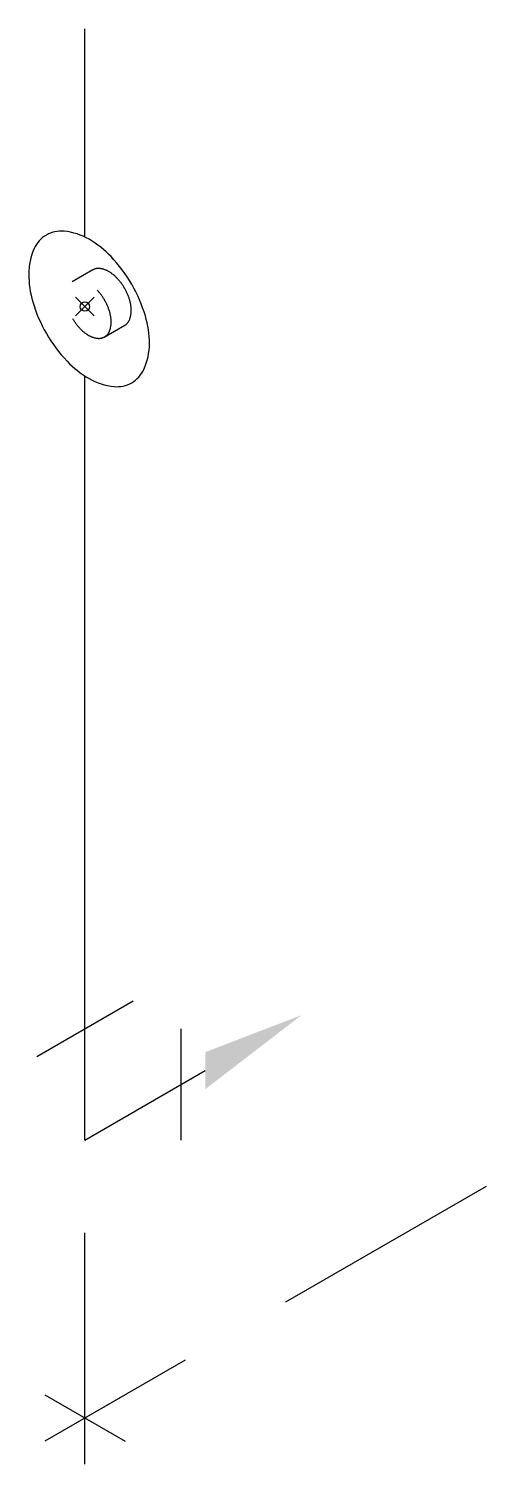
# Model space of a CAD drawing. Header units: millimetres. Extents: x -9848.79 to -9848.29, y -63.68 to -62.13.
import ezdxf

# ---------------------------------------------------------------- set-up
doc = ezdxf.new("R2010")
doc.units = ezdxf.units.MM
doc.header["$PDMODE"] = 35
doc.header["$PDSIZE"] = 0.01
doc.linetypes.add('HIDDEN', pattern=[0.375, 0.25, -0.125])
doc.linetypes.add('HIDDEN2', pattern=[0.1875, 0.125, -0.0625])
doc.layers.add('Tub_iso_instalações', color=2, linetype='Continuous')

msp = doc.modelspace()

# ---------------------------------------------------------------- linework, layer by layer
at = {"layer": 'Tub_iso_instalações', "color": 3}
for p, q in [((-9848.7271, -62.3501), (-9848.7271, -62.1251)), ((-9848.7271, -63.3251), (-9848.7271, -62.5001))]:
    msp.add_line(p, q, dxfattribs=at)
at = {"layer": 'Tub_iso_instalações', "color": 1, "linetype": 'HIDDEN2', "ltscale": 0.1}
for p, q in [((-9848.7184, -62.3854), (-9848.7409, -62.3983)), ((-9848.7062, -62.458), (-9848.684, -62.4452))]:
    msp.add_line(p, q, dxfattribs=at)
at = {"layer": 'Tub_iso_instalações'}
for p, q in [((-9848.6751, -63.1751), (-9848.779, -63.2351)), ((-9848.6231, -63.3251), (-9848.6231, -63.2051))]:
    msp.add_line(p, q, dxfattribs=at)
at = {"layer": 'Tub_iso_instalações', "color": 3, "linetype": 'Continuous'}
msp.add_line((-9848.7271, -63.3251), (-9848.5972, -63.2501), dxfattribs=at)
at = {"layer": 'Tub_iso_instalações', "color": 1, "linetype": 'HIDDEN'}
for p, q in [((-9848.7271, -63.6751), (-9848.7271, -63.3251)), ((-9848.2941, -63.3751), (-9848.7704, -63.6501)), ((-9848.6838, -63.6001), (-9848.7704, -63.6501)), ((-9848.7704, -63.6001), (-9848.6838, -63.6501))]:
    msp.add_line(p, q, dxfattribs=at)
at = {"layer": 'Tub_iso_instalações'}
msp.add_lwpolyline([(-9848.6766, -62.4011, 0.058752), (-9848.6989, -62.3712, 0.072341), (-9848.7226, -62.3525, 0.106617), (-9848.7496, -62.3438, 0.156851), (-9848.7687, -62.3479, 0.156851), (-9848.7818, -62.3624, 0.106617), (-9848.7877, -62.3901, 0.072341), (-9848.7834, -62.42, 0.058752), (-9848.7687, -62.4542, 0.058752), (-9848.7464, -62.4841, 0.072341), (-9848.7226, -62.5028, 0.106617), (-9848.6957, -62.5115, 0.156851), (-9848.6766, -62.5074, 0.156851), (-9848.6635, -62.4929, 0.106617), (-9848.6575, -62.4652, 0.072341), (-9848.6619, -62.4353, 0.058752)], format="xyb", close=True, dxfattribs=at)
at = {"layer": 'Tub_iso_instalações', "color": 1, "linetype": 'HIDDEN2', "ltscale": 0.1, "flags": 128}
msp.add_lwpolyline([(-9848.6845, -62.4455, 0), (-9848.6843, -62.4454, 0.156851), (-9848.6793, -62.4399, 0.106617), (-9848.6771, -62.4296, 0.072341), (-9848.6787, -62.4183, 0.058752), (-9848.6843, -62.4055, 0.058752), (-9848.6926, -62.3943, 0.072341), (-9848.7015, -62.3873, 0.106617), (-9848.7116, -62.384, 0.156851), (-9848.7188, -62.3856, 0), (-9848.7191, -62.3858)], format="xyb", dxfattribs=at)
msp.add_lwpolyline([(-9848.7405, -62.438, 0.058752), (-9848.7321, -62.4491, 0.072341), (-9848.7232, -62.4562, 0.106617), (-9848.7131, -62.4594, 0.156851), (-9848.706, -62.4579, 0.156851), (-9848.701, -62.4525, 0.106617), (-9848.6988, -62.4421, 0.072341), (-9848.7004, -62.4308, 0.058752), (-9848.706, -62.418, 0.058752), (-9848.7143, -62.4068, 0.072341), (-9848.7232, -62.3998, 0.106617), (-9848.7333, -62.3965, 0.156851), (-9848.7405, -62.3981, 0.156851), (-9848.7454, -62.4035, 0.106617), (-9848.7476, -62.4139, 0.072341), (-9848.746, -62.4251, 0.058752)], format="xyb", close=True, dxfattribs=at)
at = {"layer": 'Tub_iso_instalações', "color": 7}
msp.add_point((-9848.7271, -62.4251), dxfattribs=at)
at = {"layer": 'Tub_iso_instalações', "color": 1}
msp.add_solid([(-9848.5972, -63.2301), (-9848.5972, -63.2701), (-9848.4932, -63.1901)], dxfattribs=at)

doc.saveas('drawing.dxf')
